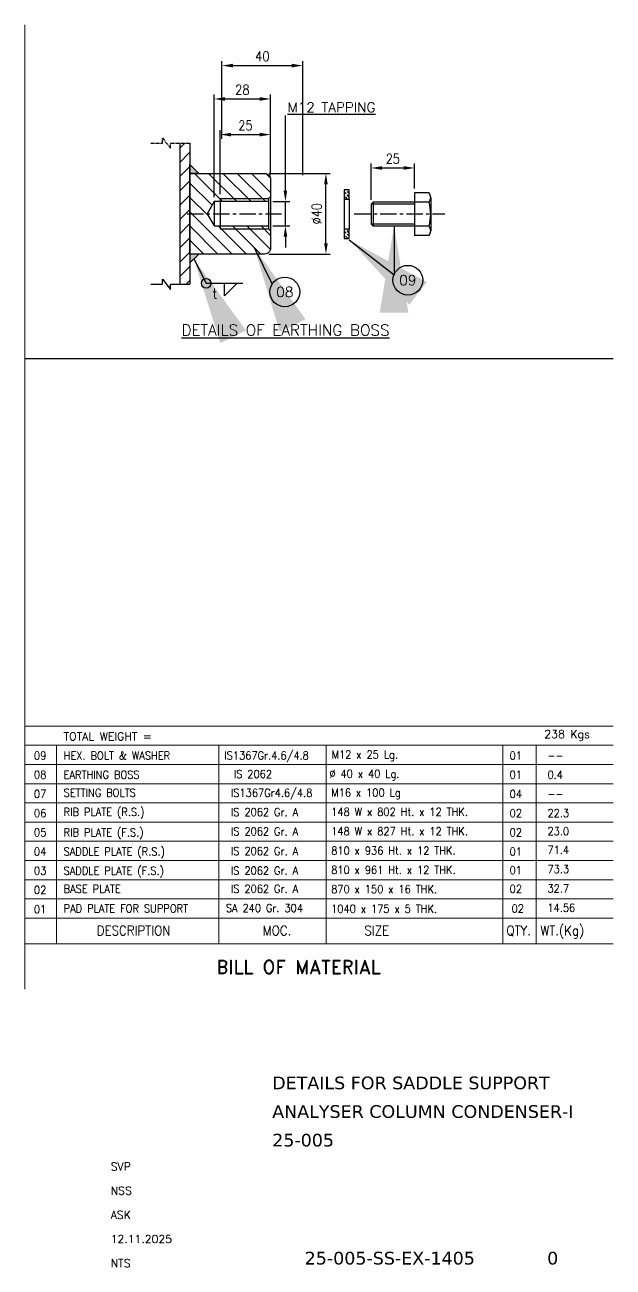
# Model space of a CAD drawing. Header units: millimetres. Extents: x 10144 to 11200, y -168 to 270.
# Drawn here: x 11064.8 to 11199.8, y -160.9 to 124.2 of the extents above; entities that cross this region are included whole.
import ezdxf
from ezdxf.enums import TextEntityAlignment as Align

# ---------------------------------------------------------------- set-up
doc = ezdxf.new("R2010")
doc.units = ezdxf.units.MM
doc.header["$LTSCALE"] = 3
for name, pattern in [('CENTER', [2, 1.25, -0.25, 0.25, -0.25]), ('DASHED', [0.75, 0.5, -0.25]), ('HIDDEN', [9.525, 6.35, -3.175])]:
    doc.linetypes.add(name, pattern=pattern)
doc.layers.get('0').update_dxf_attribs({"color": 5})
for name, color, linetype in [('CEN', 1, 'CENTER'), ('DIM', 6, 'Continuous'), ('HAT', 1, 'Continuous'), ('Hid', 4, 'HIDDEN'), ('LINE', 6, 'Continuous'), ('TEXT', 5, 'Continuous')]:
    doc.layers.add(name, color=color, linetype=linetype)
doc.layers.add('E_Equipment', color=5, linetype='Continuous', lineweight=13)
doc.styles.add('BEV0', font='verdana.ttf', dxfattribs={"height": 4})
doc.styles.add('BEV00', font='romans.shx')
doc.styles.add('ISOCP3', font='isocp3.shx')
doc.styles.add('ROMAND', font='romand')
doc.styles.add('ROMANS', font='ROMANS.shx', dxfattribs={"width": 0.85})
doc.dimstyles.new('123', dxfattribs={"dimscale": 30, "dimtxt": 2.5, "dimasz": 2.5, "dimexe": 1, "dimexo": 1, "dimgap": 1, "dimtad": 1, "dimdec": 0, "dimzin": 0, "dimdsep": 46, "dimtxsty": 'ROMANS', "dimcen": 1, "dimclrd": 6, "dimclre": 6, "dimclrt": 5, "dimadec": 0, "dimazin": 0, "dimtfac": 1, "dimtdec": 0, "dimtmove": 0, "dimatfit": 3, "dimfxl": 1, "dimtolj": 1, "dimtzin": 0, "dimlwd": -1, "dimlwe": -1, "dimarcsym": 0})
doc.dimstyles.new('MEGA_STD$0', dxfattribs={"dimtxt": 2.5, "dimasz": 2.5, "dimexe": 1, "dimexo": 1, "dimgap": 1, "dimtad": 1, "dimdec": 1, "dimdsep": 46, "dimtxsty": 'ISOCP3', "dimcen": 1, "dimclrd": 6, "dimclre": 6, "dimclrt": 5, "dimadec": 0, "dimazin": 0, "dimtfac": 1, "dimtdec": 1, "dimtmove": 0, "dimatfit": 3, "dimfxl": 1, "dimtolj": 1, "dimarcsym": 0})

# ---------------------------------------------------------------- blocks, each defined once
blk = doc.blocks.new('A$C0BF971E3')
blk = doc.blocks.new('*D2971')
at = {"layer": 'Defpoints', "color": 0}
for p in [(11121.24, 99.03), (11121.24, 88.74), (11109.67, 84.34)]:
    blk.add_point(p, dxfattribs=at)
at = {"layer": 'E_Equipment', "color": 6, "linetype": 'ByBlock', "lineweight": -2}
for p, q in [((11109.67, 85.34), (11109.67, 100.03)), ((11121.24, 89.74), (11121.24, 100.03)), ((11112.17, 99.03), (11118.74, 99.03))]:
    blk.add_line(p, q, dxfattribs=at)
at = {"layer": 'E_Equipment', "color": 6}
for points in [[(11112.17, 99.45), (11112.17, 98.61), (11109.67, 99.03)], [(11118.74, 98.61), (11118.74, 99.45), (11121.24, 99.03)]]:
    blk.add_solid(points, dxfattribs=at)
at = {"layer": 'E_Equipment', "color": 5, "insert": (11115.46, 101.16), "char_height": 2.25, "attachment_point": 5, "style": 'ROMANS'}
blk.add_mtext('\\A1;25', dxfattribs=at)
blk = doc.blocks.new('*D2972')
at = {"layer": 'Defpoints', "color": 0}
for p in [(11121.24, 107.21), (11121.24, 88.74), (11108.28, 83.65)]:
    blk.add_point(p, dxfattribs=at)
at = {"layer": 'E_Equipment', "color": 6, "linetype": 'ByBlock', "lineweight": -2}
for p, q in [((11108.28, 84.65), (11108.28, 108.21)), ((11110.78, 107.21), (11118.74, 107.21)), ((11121.24, 89.74), (11121.24, 108.21))]:
    blk.add_line(p, q, dxfattribs=at)
at = {"layer": 'E_Equipment', "color": 6}
for points in [[(11110.78, 107.62), (11110.78, 106.79), (11108.28, 107.21)], [(11118.74, 106.79), (11118.74, 107.62), (11121.24, 107.21)]]:
    blk.add_solid(points, dxfattribs=at)
at = {"layer": 'E_Equipment', "color": 5, "insert": (11114.76, 109.33), "char_height": 2.25, "attachment_point": 5, "style": 'ROMANS'}
blk.add_mtext('\\A1;28', dxfattribs=at)
blk = doc.blocks.new('*D2973')
at = {"layer": 'Defpoints', "color": 0}
for p in [(11119.85, 90.13), (11133.94, 90.13), (11119.85, 71.61)]:
    blk.add_point(p, dxfattribs=at)
at = {"layer": 'E_Equipment', "color": 6, "linetype": 'ByBlock', "lineweight": -2}
for p, q in [((11120.85, 90.13), (11134.94, 90.13)), ((11133.94, 74.11), (11133.94, 87.63)), ((11120.85, 71.61), (11134.94, 71.61))]:
    blk.add_line(p, q, dxfattribs=at)
at = {"layer": 'E_Equipment', "color": 6}
for points in [[(11134.35, 87.63), (11133.52, 87.63), (11133.94, 90.13)], [(11133.52, 74.11), (11134.35, 74.11), (11133.94, 71.61)]]:
    blk.add_solid(points, dxfattribs=at)
at = {"layer": 'E_Equipment', "color": 5, "insert": (11131.81, 80.87), "char_height": 2.25, "attachment_point": 5, "rotation": 90, "style": 'ROMANS'}
blk.add_mtext('\\A1;%%c40', dxfattribs=at)
blk = doc.blocks.new('*D2974')
at = {"layer": 'Defpoints', "color": 0}
for p in [(11128.6, 114.86), (11110.08, 97.07), (11128.6, 88.74)]:
    blk.add_point(p, dxfattribs=at)
at = {"layer": 'E_Equipment', "color": 6, "linetype": 'ByBlock', "lineweight": -2}
for p, q in [((11110.08, 98.07), (11110.08, 115.86)), ((11112.58, 114.86), (11126.1, 114.86)), ((11128.6, 89.74), (11128.6, 115.86))]:
    blk.add_line(p, q, dxfattribs=at)
at = {"layer": 'E_Equipment', "color": 6}
for points in [[(11112.58, 115.28), (11112.58, 114.45), (11110.08, 114.86)], [(11126.1, 114.45), (11126.1, 115.28), (11128.6, 114.86)]]:
    blk.add_solid(points, dxfattribs=at)
at = {"layer": 'E_Equipment', "color": 5, "insert": (11119.34, 116.99), "char_height": 2.25, "attachment_point": 5, "style": 'ROMANS'}
blk.add_mtext('\\A1;40', dxfattribs=at)
blk = doc.blocks.new('*X2900')
at = {"color": 0}
for p, q in [((8918.17, 5612.88), (8907.22, 5623.83)), ((8923.42, 5614.7), (8909.42, 5628.7)), ((8930.49, 5614.7), (8916.49, 5628.7)), ((8937.56, 5614.7), (8923.56, 5628.7)), ((8944.63, 5614.7), (8930.63, 5628.7)), ((8947.22, 5619.18), (8937.7, 5628.7)), ((8947.15, 5626.32), (8944.84, 5628.63)), ((8916.4, 5607.57), (8907.22, 5616.76)), ((8928.21, 5588.7), (8907.22, 5609.69)), ((8921.14, 5588.7), (8907.22, 5602.62)), ((8935.28, 5588.7), (8921.28, 5602.7)), ((8942.35, 5588.7), (8928.35, 5602.7)), ((8947.13, 5590.99), (8935.42, 5602.7)), ((8947.22, 5597.97), (8942.49, 5602.7)), ((8914.06, 5588.7), (8907.22, 5595.54))]:
    blk.add_line(p, q, dxfattribs=at)
blk = doc.blocks.new('*X2901')
at = {"color": 0}
for p, q in [((3932.8, 1952.9), (3957.6, 1977.7)), ((3932.8, 1882.2), (3982.8, 1932.2)), ((3932.8, 1811.5), (3982.8, 1861.5)), ((3932.8, 1740.8), (3982.8, 1790.8)), ((3932.8, 1670.1), (3982.8, 1720.1)), ((3932.8, 1599.4), (3982.8, 1649.4)), ((3932.8, 1528.6), (3982.8, 1578.6)), ((3932.8, 1457.9), (3982.8, 1507.9)), ((3932.8, 1387.2), (3982.8, 1437.2)), ((3932.8, 1316.5), (3982.8, 1366.5)), ((3964.8, 1277.7), (3982.8, 1295.8))]:
    blk.add_line(p, q, dxfattribs=at)
blk = doc.blocks.new('*X2902')
at = {"color": 0, "linetype": 'DASHED'}
for p, q in [((8963.37, 5617.17), (8960.87, 5619.67)), ((8962.58, 5616.2), (8960.87, 5617.9)), ((8963.37, 5618.94), (8961.61, 5620.7)), ((8963.37, 5597.73), (8960.87, 5600.23)), ((8963.37, 5599.49), (8961.67, 5601.2)), ((8962.63, 5596.7), (8960.87, 5598.46))]:
    blk.add_line(p, q, dxfattribs=at)
blk = doc.blocks.new('*D2975')
at = {"layer": 'Defpoints', "color": 0}
for p in [(11120.78, 83.65), (11124.64, 83.65), (11120.78, 78.09)]:
    blk.add_point(p, dxfattribs=at)
at = {"layer": 'E_Equipment', "color": 6, "linetype": 'ByBlock', "lineweight": -2}
for p, q in [((11124.64, 86.15), (11124.64, 103.38)), ((11121.78, 83.65), (11125.64, 83.65)), ((11124.64, 78.09), (11124.64, 83.65)), ((11121.78, 78.09), (11125.64, 78.09)), ((11124.64, 75.59), (11124.64, 73.09))]:
    blk.add_line(p, q, dxfattribs=at)
at = {"layer": 'E_Equipment', "color": 6}
for points in [[(11124.23, 86.15), (11125.06, 86.15), (11124.64, 83.65)], [(11125.06, 75.59), (11124.23, 75.59), (11124.64, 78.09)]]:
    blk.add_solid(points, dxfattribs=at)
blk = doc.blocks.new('*D2976')
at = {"layer": 'Defpoints', "color": 0}
for p in [(11154.27, 91.37), (11154.27, 85.64), (11144.33, 83.07)]:
    blk.add_point(p, dxfattribs=at)
at = {"layer": 'E_Equipment', "color": 6, "linetype": 'ByBlock', "lineweight": -2}
for p, q in [((11144.33, 84.07), (11144.33, 92.37)), ((11146.83, 91.37), (11151.77, 91.37)), ((11154.27, 86.64), (11154.27, 92.37))]:
    blk.add_line(p, q, dxfattribs=at)
at = {"layer": 'E_Equipment', "color": 6}
for points in [[(11146.83, 91.78), (11146.83, 90.95), (11144.33, 91.37)], [(11151.77, 90.95), (11151.77, 91.78), (11154.27, 91.37)]]:
    blk.add_solid(points, dxfattribs=at)
at = {"layer": 'E_Equipment', "color": 5, "insert": (11149.3, 93.49), "char_height": 2.25, "attachment_point": 5, "style": 'ROMANS'}
blk.add_mtext('\\A1;25', dxfattribs=at)
blk = doc.blocks.new('PN1')
at = {"color": 6}
blk.add_circle((-4, 0), 3.67, dxfattribs=at)
at = {"layer": 'TEXT', "style": 'ROMAND'}
blk.add_attdef('PN1', text='', height=2.5, dxfattribs=at).set_placement((-4, 0), align=Align.MIDDLE)

msp = doc.modelspace()

# ---------------------------------------------------------------- hatches: boundary and pattern name
h = msp.add_hatch(color=1)
h.paths.add_polyline_path([(11102.73, 92.15), (11102.73, 90.13), (11104.74, 90.13)])
h.paths.add_polyline_path([(11104.76, 71.61), (11102.73, 71.61), (11102.73, 69.58)])

# ---------------------------------------------------------------- linework, layer by layer
at = {"lineweight": 0}
for p, q in [((11064.85, -97.1), (11064.85, 124.22)), ((11064.85, -36.73), (11199.85, -36.73)), ((11064.85, -41.14), (11199.85, -41.14)), ((11072.12, -86.68), (11072.12, -41.14)), ((11109.4, -86.54), (11109.4, -41.14)), ((11133.99, -86.68), (11133.99, -41.14)), ((11174.57, -86.68), (11174.57, -41.14)), ((11182.16, -86.68), (11182.16, -41.14)), ((11064.85, -45.55), (11199.85, -45.55)), ((11064.85, -49.95), (11199.85, -49.95)), ((11064.85, -54.36), (11199.85, -54.36)), ((11064.85, -58.77), (11199.85, -58.77)), ((11064.85, -63.18), (11199.85, -63.18)), ((11064.85, -67.58), (11199.85, -67.58)), ((11064.85, -71.99), (11199.85, -71.99)), ((11064.85, -76.4), (11199.85, -76.4)), ((11064.85, -80.81), (11199.85, -80.81)), ((11064.85, -86.68), (11199.85, -86.68))]:
    msp.add_line(p, q, dxfattribs=at)
at = {"color": 1}
for p, q in [((11100.41, 97.07), (11100.41, 64.67)), ((11102.72, 92.15), (11104.75, 90.12))]:
    msp.add_line(p, q, dxfattribs=at)
for p, q in [((11102.73, 97.07), (11102.73, 64.67)), ((11154.27, 85.64), (11154.27, 75.88)), ((11157.6, 85.64), (11154.27, 85.64)), ((11108.28, 83.65), (11108.28, 78.09)), ((11109.67, 84.34), (11120.78, 84.34)), ((11109.67, 84.34), (11109.67, 77.4)), ((11120.78, 83.65), (11120.78, 78.09)), ((11121.24, 84.81), (11121.24, 76.94)), ((11138.13, 84.23), (11138.13, 77.29)), ((11139.29, 84.23), (11139.29, 77.29)), ((11144.33, 83.07), (11144.79, 83.54)), ((11144.33, 83.07), (11144.33, 78.45)), ((11157.6, 83.54), (11144.79, 83.54)), ((11157.98, 84.59), (11157.98, 76.93)), ((11109.67, 77.4), (11120.78, 77.4)), ((11144.33, 78.45), (11144.79, 77.98)), ((11157.6, 77.98), (11144.79, 77.98)), ((11157.6, 75.88), (11154.27, 75.88)), ((11102.72, 69.57), (11104.75, 71.6)), ((11064.85, 47.66), (11199.85, 47.66))]:
    msp.add_line(p, q)
at = {"color": 0}
for p, q in [((11102.72, 90.12), (11102.72, 92.15)), ((11104.75, 90.12), (11102.72, 90.12))]:
    msp.add_line(p, q, dxfattribs=at)
msp.add_lwpolyline([(11120.78, 84.34), (11120.78, 83.65), (11108.28, 83.65), (11106.68, 80.87), (11108.28, 78.09), (11120.78, 78.09), (11120.78, 77.4), (11121.24, 76.94), (11121.24, 73, -0.414214), (11119.85, 71.61), (11102.73, 71.61), (11102.73, 90.13), (11119.85, 90.13, -0.414214), (11121.24, 88.74), (11121.24, 84.81)], format="xyb", close=True)
for points in [[(11139.29, 86.32), (11138.13, 86.32), (11138.13, 84.23), (11139.29, 84.23)], [(11138.13, 77.29), (11138.13, 75.21), (11139.29, 75.21), (11139.29, 77.29)]]:
    msp.add_lwpolyline(points, close=True)
at = {"color": 1}
msp.add_lwpolyline([(11093.73, 64.67), (11096.41, 64.67), (11096.41, 65.85), (11098.3, 63.48), (11098.3, 64.67), (11102.73, 64.67)], dxfattribs=at)
for centre, radius, start, end in [((11156.31, 84.59), 1.67, 320.8994, 39.1006), ((11147.48, 80.76), 10.5, 344.6631, 15.3369), ((11156.31, 76.93), 1.67, 320.8994, 39.1006)]:
    msp.add_arc(centre, radius, start, end)
at = {"layer": 'CEN'}
for p, q in [((11102.07, 80.87), (11123.73, 80.87)), ((11140.42, 80.87), (11161.19, 80.87))]:
    msp.add_line(p, q, dxfattribs=at)
at = {"layer": 'CEN', "ltscale": 0.2}
msp.add_lwpolyline([(11093.73, 97.07), (11096.41, 97.07), (11096.41, 98.26), (11098.3, 95.89), (11098.3, 97.07), (11102.73, 97.07)], dxfattribs=at)
at = {"layer": 'LINE', "color": 6}
for p, q in [((11154.27, 83.07), (11144.33, 83.07)), ((11144.79, 83.54), (11144.79, 77.98)), ((11154.27, 78.45), (11144.33, 78.45))]:
    msp.add_line(p, q, dxfattribs=at)
at = {"layer": 'TEXT'}
for p, q in [((11110.7, 62.06), (11110.7, 64.9)), ((11113.54, 64.9), (11110.7, 62.06))]:
    msp.add_line(p, q, dxfattribs=at)
msp.add_circle((11106.46, 64.9), 1.11, dxfattribs=at)

# ---------------------------------------------------------------- block references
ref = msp.add_blockref('A$C0BF971E3', (11204.85, -167.78))
ref.add_attrib('TITLE', 'DETAILS FOR SADDLE SUPPORT', dxfattribs={"layer": 'Hid', "color": 5, "height": 2.9189, "style": 'BEV0'}).set_placement((11121.61, -118.63), align=Align.MIDDLE_LEFT)
ref.add_attrib('DRAWN', 'SVP', dxfattribs={"layer": 'Hid', "color": 0, "height": 1.824, "style": 'BEV00'}).set_placement((11084.55, -137.82), align=Align.MIDDLE_LEFT)
ref.add_attrib('CHECKED', 'NSS', dxfattribs={"layer": 'Hid', "color": 0, "height": 1.824, "style": 'BEV00'}).set_placement((11084.55, -143.37), align=Align.MIDDLE_LEFT)
ref.add_attrib('DATE', '12.11.2025', dxfattribs={"layer": 'Hid', "color": 0, "height": 1.824, "style": 'BEV00'}).set_placement((11084.55, -154.46), align=Align.MIDDLE_LEFT)
ref.add_attrib('APPROVED', 'ASK', dxfattribs={"layer": 'Hid', "color": 0, "height": 1.824, "style": 'BEV00'}).set_placement((11084.55, -148.91), align=Align.MIDDLE_LEFT)
ref.add_attrib('CUSTOMER', 'ANALYSER COLUMN CONDENSER-I', dxfattribs={"layer": 'Hid', "color": 5, "height": 2.9189, "style": 'BEV0'}).set_placement((11121.61, -125.2), align=Align.MIDDLE_LEFT)
ref.add_attrib('PROJECTNO', '25-005', dxfattribs={"layer": 'Hid', "color": 5, "height": 2.919, "style": 'BEV0'}).set_placement((11121.61, -131.76), align=Align.MIDDLE_LEFT)
ref.add_attrib('0', '0', dxfattribs={"layer": 'Hid', "color": 1, "height": 2.92, "style": 'BEV0'}).set_placement((11185.98, -158.85), align=Align.MIDDLE_CENTER)
ref.add_attrib('DWG', '25-005-SS-EX-1405', dxfattribs={"layer": 'Hid', "color": 1, "height": 2.9189, "style": 'BEV0'}).set_placement((11129.06, -158.85), align=Align.MIDDLE_LEFT)
ref.add_attrib('SCALE', 'NTS', dxfattribs={"layer": 'Hid', "color": 0, "height": 1.824, "style": 'BEV00'}).set_placement((11084.55, -160.01), align=Align.MIDDLE_LEFT)
at = {"layer": 'HAT', "color": 1}
for name, p, xscale, yscale, zscale in [('*X2901', (10918.36, 5.52), 0.04629151161654071, 0.04629151161654071, 0.04629151161654071), ('*X2902', (6990.01, -2515.59), 0.4629151161694608, 0.4629151161694608, 0.4629151161694608)]:
    msp.add_blockref(name, p, dxfattribs=dict(at, xscale=xscale, yscale=yscale, zscale=zscale))
at = {"layer": 'HAT', "xscale": 0.4629151161694608, "yscale": 0.4629151161694608, "zscale": 0.4629151161694608}
msp.add_blockref('*X2900', (6979.44, -2515.48), dxfattribs=at)
at = {"layer": 'TEXT', "linetype": 'Continuous'}
ref = msp.add_blockref('PN1', (11156.45, 65.61), dxfattribs=dict(at, xscale=0.9285714285714285, yscale=0.9285714285714285, zscale=0.9285714285714285))
ref.add_attrib('PN1', '09', dxfattribs={"color": 5, "height": 2.321, "style": 'ROMAND'}).set_placement((11152.73, 65.61), align=Align.MIDDLE)
ref = msp.add_blockref('PN1', (11128.22, 62.92), dxfattribs=dict(at, xscale=0.9285714285714285, yscale=0.9285714285714285, zscale=0.9285714285714285))
ref.add_attrib('PN1', '08', dxfattribs={"color": 5, "height": 2.321, "style": 'ROMAND'}).set_placement((11124.5, 62.92), align=Align.MIDDLE)

# ---------------------------------------------------------------- texts
at = {"color": 5, "style": 'ROMANS'}
msp.add_text('t', height=2.27, dxfattribs=at).set_placement((11107.85, 61.44))
at = {"layer": 'DIM', "color": 5, "style": 'ROMAND'}
msp.add_text('BILL OF MATERIAL', height=3.125, dxfattribs=at).set_placement((11108.81, -93.56))
at = {"layer": 'TEXT', "color": 5}
for s, height, style, p in [('%%UM12 TAPPING', 2.2731, 'ROMANS', (11125.14, 104.15)), ('%%UDETAILS OF EARTHING BOSS', 2.55, 'ROMAND', (11100.78, 52.89)), ('TOTAL WEIGHT = ', 1.8365, 'ROMAND', (11073.75, -40.01)), ('238 Kgs ', 1.837, 'ROMAND', (11184.04, -39.48))]:
    msp.add_text(s, height=height, dxfattribs=dict(at, style=style)).set_placement(p)
at = {"layer": 'TEXT', "style": 'ROMANS', "width": 0.9}
for s, height, p in [('09', 1.837, (11066.94, -44.42)), ('HEX. BOLT & WASHER', 1.8365, (11073.75, -44.42)), ('IS1367Gr.4.6/4.8', 1.8365, (11110.61, -44.4)), ('M12 x 25 Lg.', 1.8365, (11135.25, -44.18)), ('  01', 1.837, (11173.82, -44.42)), ('--', 1.837, (11184.77, -44.42)), ('08', 1.837, (11066.94, -48.82)), ('EARTHING BOSS', 1.8365, (11073.75, -48.82)), ('IS 2062 ', 1.837, (11112.79, -48.65)), ('%%C 40 x 40 Lg.', 1.8365, (11134.74, -48.59)), ('  01', 1.837, (11173.82, -48.82)), ('0.4', 1.837, (11184.77, -48.82)), ('SETTING BOLTS', 1.8365, (11073.75, -52.95)), ('IS1367Gr4.6/4.8', 1.8365, (11112.12, -52.97)), ('M16 x 100 Lg', 1.8365, (11135.15, -52.92)), ('07', 1.837, (11066.94, -53.23)), ('  04', 1.837, (11173.82, -53.23)), ('--', 1.837, (11184.77, -53.23)), ('06', 1.837, (11066.94, -57.64)), ('RIB PLATE (R.S.)', 1.8365, (11073.75, -57.36)), ('IS 2062 Gr. A', 1.8365, (11112.12, -57.38)), ('148 W x 802 Ht. x 12 THK.', 1.8365, (11135.15, -57.33)), ('  02', 1.837, (11173.82, -57.64)), ('22.3', 1.837, (11184.77, -57.64)), ('RIB PLATE (F.S.)', 1.8365, (11073.75, -62.05)), ('05', 1.837, (11066.94, -62.05)), ('IS 2062 Gr. A', 1.8365, (11112.12, -61.82)), ('148 W x 827 Ht. x 12 THK.', 1.8365, (11135.15, -61.8)), ('  02', 1.837, (11173.82, -62.05)), ('23.0', 1.837, (11184.77, -61.78)), ('04', 1.837, (11066.94, -66.45)), ('SADDLE PLATE (R.S.)', 1.8365, (11073.75, -66.45)), ('IS 2062 Gr. A', 1.8365, (11112.12, -66.34)), ('810 x 936 Ht. x 12 THK.', 1.8365, (11135.15, -66.24)), ('  01', 1.837, (11173.82, -66.45)), ('71.4', 1.837, (11184.77, -66.07)), ('03', 1.837, (11066.94, -70.86)), ('SADDLE PLATE (F.S.)', 1.8365, (11073.75, -70.86)), ('IS 2062 Gr. A', 1.8365, (11112.12, -70.83)), ('810 x 961 Ht. x 12 THK.', 1.8365, (11135.15, -70.65)), ('  01', 1.837, (11173.82, -70.72)), ('73.3', 1.837, (11184.77, -70.47)), ('BASE PLATE', 1.837, (11073.75, -75)), ('IS 2062 Gr. A', 1.8365, (11112.12, -75)), ('870 x 150 x 16 THK.', 1.8365, (11135.15, -75.08)), ('  02', 1.837, (11173.82, -75.03)), ('32.7', 1.837, (11184.77, -74.93)), ('SA 240 Gr. 304', 1.8365, (11110.96, -79.41)), ('1040 x 175 x 5 THK.', 1.8365, (11135.15, -79.58)), (' 02', 1.837, (11175.4, -79.53)), ('14.56', 1.837, (11184.77, -79.35))]:
    msp.add_text(s, height=height, dxfattribs=at).set_placement(p)
at = {"layer": 'TEXT', "color": 5, "style": 'ROMANS', "width": 0.9}
for s, height, p in [('02', 1.837, (11066.94, -75.27)), ('01', 1.837, (11066.94, -79.68)), ('DESCRIPTION', 2.2038, (11081.35, -84.76)), ('MOC.', 2.204, (11119.45, -84.76)), ('SIZE', 2.204, (11142.76, -84.76)), ('QTY.', 2.204, (11175.37, -84.76)), ('WT.(Kg)', 2.204, (11183.17, -84.76))]:
    msp.add_text(s, height=height, dxfattribs=at).set_placement(p)
at = {"layer": 'TEXT', "lineweight": 0, "style": 'ROMANS', "width": 0.9}
msp.add_text('PAD PLATE FOR SUPPORT', height=1.8365, dxfattribs=at).set_placement((11073.75, -79.49))

# ---------------------------------------------------------------- dimensions: what is measured, and where the dimension line sits
at = {"layer": 'E_Equipment'}
for base, p1, p2, text, picture, middle in [((11128.6, 114.86), (11110.08, 97.07), (11128.6, 88.74), '40', '*D2974', (11119.34, 116.99)), ((11121.24, 107.21), (11108.28, 83.65), (11121.24, 88.74), '28', '*D2972', (11114.76, 109.33)), ((11154.27, 91.37), (11144.33, 83.07), (11154.27, 85.64), '25', '*D2976', (11149.3, 93.49))]:
    dim = msp.add_linear_dim(base=base, p1=p1, p2=p2, text=text, dimstyle='MEGA_STD$0', override={"dimtxt": 2.25, "dimtxsty": 'ROMANS', "dimfxl": 2, "dimarcsym": 1}, dxfattribs=at)
    dim.commit()
    dim.dimension.update_dxf_attribs({"geometry": picture, "text_midpoint": middle})
dim = msp.add_linear_dim(base=(11124.64, 83.65), p1=(11120.78, 78.09), p2=(11120.78, 83.65), angle=90, text=' ', dimstyle='MEGA_STD$0', override={"dimtxt": 2.25, "dimtxsty": 'ROMANS', "dimfxl": 2, "dimarcsym": 1}, dxfattribs=at)
dim.commit()
dim.dimension.update_dxf_attribs({"geometry": '*D2975', "text_midpoint": (11124.64, 103.38), "dimtype": 160})
dim = msp.add_linear_dim(base=(11121.24, 99.03), p1=(11109.67, 84.34), p2=(11121.24, 88.74), text='25', dimstyle='MEGA_STD$0', override={"dimtxt": 2.25, "dimtxsty": 'ROMANS', "dimfxl": 2, "dimarcsym": 1}, dxfattribs=at)
dim.commit()
dim.dimension.update_dxf_attribs({"geometry": '*D2971', "text_midpoint": (11115.46, 99.03), "dimtype": 160})
dim = msp.add_linear_dim(base=(11133.94, 90.13), p1=(11119.85, 71.61), p2=(11119.85, 90.13), angle=90, text='%%c40', dimstyle='MEGA_STD$0', override={"dimtxt": 2.25, "dimtxsty": 'ROMANS', "dimfxl": 2, "dimarcsym": 1}, dxfattribs=at)
dim.commit()
dim.dimension.update_dxf_attribs({"geometry": '*D2973', "text_midpoint": (11131.81, 80.87)})

# ---------------------------------------------------------------- leaders
at = {"layer": 'TEXT', "color": 5}
for points in [[(11149.57, 78.13), (11149.57, 66.86)], [(11139.29, 74.86), (11149.57, 66.86)], [(11117.47, 73.13), (11121.61, 64.72)], [(11103.64, 70.49), (11106.46, 64.9), (11114.85, 64.9)]]:
    msp.add_leader(points, dimstyle='123', override={"dimscale": 8}, dxfattribs=at)

doc.saveas('drawing.dxf')
